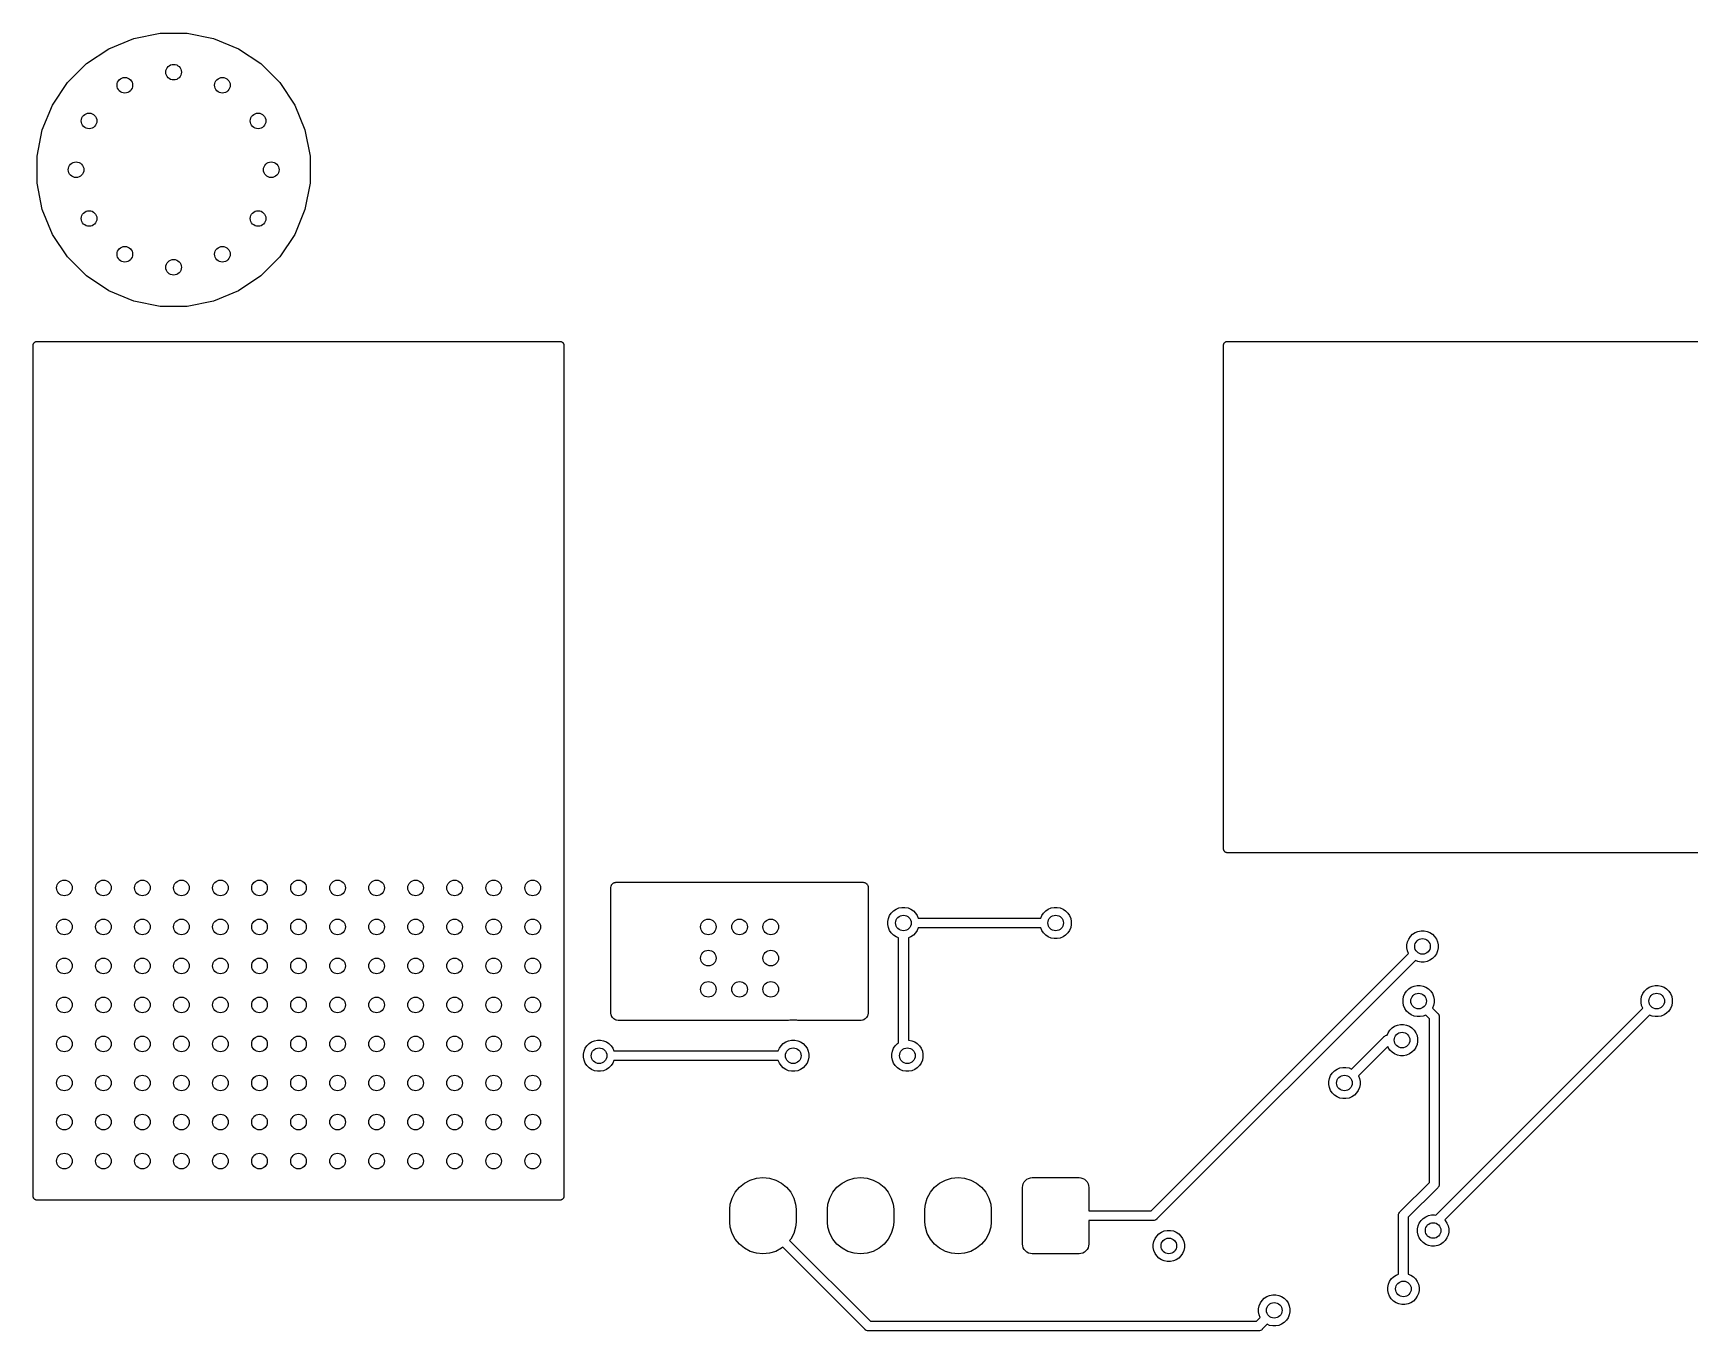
# Model space of a CAD drawing. Extents: x 73.2 to 146.9, y -82.5 to -28.5.
# Drawn here: x 73.2 to 115.65, y -61.75 to -28.5 of the extents above; entities that cross this region are included whole.
import ezdxf

# ---------------------------------------------------------------- set-up
doc = ezdxf.new("R2010")
doc.units = 0
doc.header["$MEASUREMENT"] = 0
doc.layers.add('BLACK', color=7, linetype='CONTINUOUS')

msp = doc.modelspace()

# ---------------------------------------------------------------- linework, layer by layer
at = {"layer": 'BLACK', "linetype": 'CONTINUOUS'}
for p, q in [((75.1421, -28.8983), (75.7791, -28.6345)), ((75.7791, -28.6345), (76.4553, -28.5)), ((76.4553, -28.5), (77.1447, -28.5)), ((77.1447, -28.5), (77.8209, -28.6345)), ((77.8209, -28.6345), (78.4579, -28.8983)), ((74.0814, -29.7689), (74.5689, -29.2814)), ((74.5689, -29.2814), (75.1421, -28.8983)), ((78.4579, -28.8983), (79.0311, -29.2814)), ((79.0311, -29.2814), (79.5186, -29.7689)), ((73.6983, -30.3421), (74.0814, -29.7689)), ((79.5186, -29.7689), (79.9017, -30.3421)), ((73.4345, -30.9791), (73.6983, -30.3421)), ((79.9017, -30.3421), (80.1655, -30.9791)), ((73.3, -31.6553), (73.4345, -30.9791)), ((80.1655, -30.9791), (80.3, -31.6553)), ((73.3, -32.3447), (73.3, -31.6553)), ((80.3, -31.6553), (80.3, -32.3447)), ((73.4345, -33.0209), (73.3, -32.3447)), ((80.3, -32.3447), (80.1655, -33.0209)), ((73.6983, -33.6579), (73.4345, -33.0209)), ((80.1655, -33.0209), (79.9017, -33.6579)), ((74.0814, -34.2311), (73.6983, -33.6579)), ((79.9017, -33.6579), (79.5186, -34.2311)), ((74.5689, -34.7186), (74.0814, -34.2311)), ((79.5186, -34.2311), (79.0311, -34.7186)), ((75.1421, -35.1017), (74.5689, -34.7186)), ((79.0311, -34.7186), (78.4579, -35.1017)), ((75.7791, -35.3655), (75.1421, -35.1017)), ((78.4579, -35.1017), (77.8209, -35.3655)), ((76.4553, -35.5), (75.7791, -35.3655)), ((77.1447, -35.5), (76.4553, -35.5)), ((77.8209, -35.3655), (77.1447, -35.5)), ((73.2, -36.4986), (73.2011, -36.4893)), ((73.2, -36.4993), (73.2, -36.4986)), ((73.2, -36.5), (73.2, -36.4993)), ((73.2, -36.4993), (73.2, -36.4993)), ((73.2, -36.4993), (73.2, -36.4993)), ((73.2, -58.3), (73.2, -36.5)), ((73.2011, -36.4893), (73.202, -36.4799)), ((73.202, -36.4799), (73.2021, -36.4796)), ((73.2021, -36.4796), (73.2022, -36.4792)), ((73.2022, -36.4792), (73.205, -36.4702)), ((73.205, -36.4702), (73.2078, -36.4612)), ((73.2078, -36.4612), (73.208, -36.4609)), ((73.208, -36.4609), (73.2081, -36.4606)), ((73.2081, -36.4606), (73.2126, -36.4523)), ((73.2126, -36.4523), (73.2171, -36.4441)), ((73.2171, -36.4441), (73.2173, -36.4438)), ((73.2173, -36.4438), (73.2175, -36.4435)), ((73.2175, -36.4435), (73.2235, -36.4363)), ((73.2235, -36.4363), (73.2295, -36.429)), ((73.2295, -36.429), (73.2298, -36.4288)), ((73.2298, -36.4288), (73.23, -36.4286)), ((73.23, -36.4286), (73.2373, -36.4227)), ((73.2373, -36.4227), (73.2447, -36.4167)), ((73.2447, -36.4167), (73.245, -36.4165)), ((73.245, -36.4165), (73.2452, -36.4163)), ((73.2452, -36.4163), (73.2535, -36.412)), ((73.2535, -36.412), (73.2619, -36.4075)), ((73.2619, -36.4075), (73.2622, -36.4074)), ((73.2622, -36.4074), (73.2625, -36.4073)), ((73.2625, -36.4073), (73.2715, -36.4046)), ((73.2715, -36.4046), (73.2806, -36.4019)), ((73.2806, -36.4019), (73.2809, -36.4019)), ((73.2809, -36.4019), (73.2813, -36.4018)), ((73.2813, -36.4018), (73.2907, -36.4009)), ((73.2907, -36.4009), (73.3, -36.4)), ((73.3, -36.4), (86.7, -36.4)), ((86.7, -36.4), (86.7007, -36.4)), ((86.7007, -36.4), (86.7007, -36.4)), ((86.7007, -36.4), (86.7007, -36.4)), ((86.7007, -36.4), (86.7014, -36.4)), ((86.7014, -36.4), (86.7107, -36.4011)), ((86.7107, -36.4011), (86.7201, -36.402)), ((86.7201, -36.402), (86.7204, -36.4021)), ((86.7204, -36.4021), (86.7208, -36.4022)), ((86.7208, -36.4022), (86.7298, -36.405)), ((86.7298, -36.405), (86.7388, -36.4078)), ((86.7388, -36.4078), (86.7391, -36.408)), ((86.7391, -36.408), (86.7394, -36.4081)), ((86.7394, -36.4081), (86.7477, -36.4126)), ((86.7477, -36.4126), (86.7559, -36.4171)), ((86.7559, -36.4171), (86.7562, -36.4173)), ((86.7562, -36.4173), (86.7565, -36.4175)), ((86.7565, -36.4175), (86.7637, -36.4235)), ((86.7637, -36.4235), (86.771, -36.4295)), ((86.771, -36.4295), (86.7712, -36.4298)), ((86.7712, -36.4298), (86.7714, -36.43)), ((86.7714, -36.43), (86.7773, -36.4373)), ((86.7773, -36.4373), (86.7833, -36.4447)), ((86.7833, -36.4447), (86.7835, -36.445)), ((86.7835, -36.445), (86.7837, -36.4452)), ((86.7837, -36.4452), (86.788, -36.4535)), ((86.788, -36.4535), (86.7925, -36.4619)), ((86.7925, -36.4619), (86.7926, -36.4622)), ((86.7926, -36.4622), (86.7927, -36.4625)), ((86.7927, -36.4625), (86.7954, -36.4715)), ((86.7954, -36.4715), (86.7981, -36.4806)), ((86.7981, -36.4806), (86.7981, -36.4809)), ((86.7981, -36.4809), (86.7982, -36.4813)), ((86.7982, -36.4813), (86.7991, -36.4907)), ((86.7991, -36.4907), (86.8, -36.5)), ((86.8, -36.5), (86.8, -58.3)), ((103.7, -36.4986), (103.701, -36.4893)), ((103.7, -36.4993), (103.7, -36.4986)), ((103.7, -36.5), (103.7, -36.4993)), ((103.7, -36.4993), (103.7, -36.4993)), ((103.7, -36.4993), (103.7, -36.4993)), ((103.7, -49.4), (103.7, -36.5)), ((103.701, -36.4893), (103.702, -36.4799)), ((103.702, -36.4792), (103.705, -36.4702)), ((103.702, -36.4796), (103.702, -36.4792)), ((103.702, -36.4799), (103.702, -36.4796)), ((103.705, -36.4702), (103.708, -36.4612)), ((103.708, -36.4606), (103.713, -36.4523)), ((103.708, -36.4609), (103.708, -36.4606)), ((103.708, -36.4612), (103.708, -36.4609)), ((103.713, -36.4523), (103.717, -36.4441)), ((103.717, -36.4435), (103.724, -36.4363)), ((103.717, -36.4438), (103.717, -36.4435)), ((103.717, -36.4441), (103.717, -36.4438)), ((103.724, -36.4363), (103.73, -36.429)), ((103.73, -36.4286), (103.737, -36.4227)), ((103.73, -36.4288), (103.73, -36.4286)), ((103.73, -36.429), (103.73, -36.4288)), ((103.737, -36.4227), (103.745, -36.4167)), ((103.745, -36.4163), (103.754, -36.412)), ((103.745, -36.4165), (103.745, -36.4163)), ((103.745, -36.4167), (103.745, -36.4165)), ((103.754, -36.412), (103.762, -36.4075)), ((103.762, -36.4074), (103.763, -36.4073)), ((103.762, -36.4075), (103.762, -36.4074)), ((103.763, -36.4073), (103.772, -36.4046)), ((103.772, -36.4046), (103.781, -36.4019)), ((103.781, -36.4018), (103.791, -36.4009)), ((103.781, -36.4019), (103.781, -36.4018)), ((103.781, -36.4019), (103.781, -36.4019)), ((103.791, -36.4009), (103.8, -36.4)), ((103.8, -36.4), (132.9, -36.4)), ((103.701, -49.4093), (103.7, -49.4)), ((103.702, -49.4187), (103.701, -49.4093)), ((103.702, -49.4191), (103.702, -49.4187)), ((103.702, -49.4194), (103.702, -49.4191)), ((103.705, -49.4285), (103.702, -49.4194)), ((103.707, -49.4375), (103.705, -49.4285)), ((103.707, -49.4378), (103.707, -49.4375)), ((103.708, -49.4381), (103.707, -49.4378)), ((103.712, -49.4465), (103.708, -49.4381)), ((103.716, -49.4548), (103.712, -49.4465)), ((103.717, -49.455), (103.716, -49.4548)), ((103.717, -49.4553), (103.717, -49.455)), ((103.723, -49.4626), (103.717, -49.4553)), ((103.729, -49.47), (103.723, -49.4626)), ((103.729, -49.4702), (103.729, -49.47)), ((103.729, -49.4705), (103.729, -49.4702)), ((103.736, -49.4765), (103.729, -49.4705)), ((103.744, -49.4825), (103.736, -49.4765)), ((103.744, -49.4827), (103.744, -49.4825)), ((103.744, -49.4829), (103.744, -49.4827)), ((103.752, -49.4874), (103.744, -49.4829)), ((103.761, -49.4919), (103.752, -49.4874)), ((103.761, -49.492), (103.761, -49.4919)), ((103.761, -49.4922), (103.761, -49.492)), ((103.77, -49.495), (103.761, -49.4922)), ((103.779, -49.4978), (103.77, -49.495)), ((103.78, -49.4979), (103.779, -49.4978)), ((103.78, -49.498), (103.78, -49.4979)), ((103.789, -49.4989), (103.78, -49.498)), ((103.799, -49.5), (103.789, -49.4989)), ((103.8, -49.5), (103.799, -49.5)), ((103.799, -49.5), (103.799, -49.5)), ((103.799, -49.5), (103.799, -49.5)), ((103.799, -49.5), (103.799, -49.5)), ((117.995, -49.5), (103.8, -49.5)), ((88, -50.4107), (88.0013, -50.3992)), ((88, -50.4124), (88, -50.4107)), ((88, -50.4125), (88, -50.4124)), ((88, -50.4124), (88, -50.4124)), ((88, -50.4124), (88, -50.4124)), ((88, -53.5875), (88, -50.4125)), ((88.0013, -50.3992), (88.0024, -50.3877)), ((88.0024, -50.3877), (88.0079, -50.3602)), ((88.0079, -50.3602), (88.0081, -50.3595)), ((88.0081, -50.3594), (88.0083, -50.3585)), ((88.0081, -50.3595), (88.0081, -50.3594)), ((88.0081, -50.3595), (88.0081, -50.3595)), ((88.0083, -50.3585), (88.0119, -50.3471)), ((88.0119, -50.3471), (88.0154, -50.3358)), ((88.0154, -50.3358), (88.0156, -50.3353)), ((88.0156, -50.3353), (88.0158, -50.3349)), ((88.0158, -50.3349), (88.0215, -50.3245)), ((88.0215, -50.3245), (88.0272, -50.314)), ((88.0272, -50.314), (88.0275, -50.3136)), ((88.0275, -50.3136), (88.0277, -50.3132)), ((88.0277, -50.3132), (88.0354, -50.3041)), ((88.0354, -50.3041), (88.043, -50.2949)), ((88.043, -50.2949), (88.0434, -50.2946)), ((88.0434, -50.2946), (88.0437, -50.2942)), ((88.0437, -50.2942), (88.0529, -50.2868)), ((88.0529, -50.2868), (88.0622, -50.2792)), ((88.0622, -50.2792), (88.0626, -50.279)), ((88.0626, -50.279), (88.063, -50.2787)), ((88.063, -50.2787), (88.0736, -50.2732)), ((88.0736, -50.2732), (88.0841, -50.2676)), ((88.0841, -50.2676), (88.0846, -50.2674)), ((88.0846, -50.2674), (88.085, -50.2672)), ((88.085, -50.2672), (88.0964, -50.2639)), ((88.0964, -50.2639), (88.1078, -50.2604)), ((88.1078, -50.2604), (88.1083, -50.2604)), ((88.1083, -50.2604), (88.1088, -50.2602)), ((88.1088, -50.2602), (88.1206, -50.2592)), ((88.1206, -50.2592), (88.1325, -50.258)), ((88.1325, -50.258), (94.4675, -50.258)), ((94.4675, -50.258), (94.4683, -50.258)), ((94.4683, -50.258), (94.4683, -50.258)), ((94.4683, -50.258), (94.4683, -50.258)), ((94.4683, -50.258), (94.4693, -50.258)), ((94.4693, -50.258), (94.4811, -50.2593)), ((94.4811, -50.2593), (94.493, -50.2606)), ((94.493, -50.2606), (94.4934, -50.2607)), ((94.4934, -50.2607), (94.4939, -50.2608)), ((94.4939, -50.2608), (94.5053, -50.2644)), ((94.5053, -50.2644), (94.5166, -50.2679)), ((94.5166, -50.2679), (94.5171, -50.2681)), ((94.5171, -50.2681), (94.5176, -50.2683)), ((94.5176, -50.2683), (94.528, -50.274)), ((94.528, -50.274), (94.5385, -50.2796)), ((94.5385, -50.2796), (94.5388, -50.28)), ((94.5388, -50.28), (94.5393, -50.2802)), ((94.5393, -50.2802), (94.5484, -50.2878)), ((94.5484, -50.2878), (94.5576, -50.2954)), ((94.5576, -50.2954), (94.5579, -50.2958)), ((94.5579, -50.2958), (94.5583, -50.2961)), ((94.5583, -50.2961), (94.5657, -50.3054)), ((94.5657, -50.3054), (94.5732, -50.3146)), ((94.5732, -50.3146), (94.5735, -50.3151)), ((94.5735, -50.3151), (94.5738, -50.3155)), ((94.5738, -50.3155), (94.5793, -50.326)), ((94.5793, -50.326), (94.5849, -50.3365)), ((94.5849, -50.3365), (94.585, -50.337)), ((94.585, -50.337), (94.5853, -50.3374)), ((94.5853, -50.3374), (94.5886, -50.3487)), ((94.5886, -50.3487), (94.5921, -50.3602)), ((94.5921, -50.3602), (94.5976, -50.3877)), ((94.5976, -50.3877), (94.5979, -50.3895)), ((94.5979, -50.3895), (94.5989, -50.401)), ((94.5989, -50.401), (94.6, -50.4125)), ((94.6, -50.4125), (94.6, -51.1578)), ((95.3105, -50.9455), (95.3833, -50.9154)), ((95.3833, -50.9154), (95.4606, -50.9)), ((95.4606, -50.9), (95.5394, -50.9)), ((95.5394, -50.9), (95.6167, -50.9154)), ((95.6167, -50.9154), (95.6895, -50.9455)), ((99.2105, -50.9455), (99.2833, -50.9154)), ((99.2833, -50.9154), (99.3606, -50.9)), ((99.3606, -50.9), (99.4394, -50.9)), ((99.4394, -50.9), (99.5167, -50.9154)), ((99.5167, -50.9154), (99.5895, -50.9455)), ((94.5976, -51.1826), (94.592, -51.2106)), ((94.592, -51.2106), (94.592, -51.3894)), ((94.5987, -51.1711), (94.5976, -51.1826)), ((94.6, -51.1596), (94.5987, -51.1711)), ((94.6, -51.1578), (94.6, -51.1579)), ((94.6, -51.1579), (94.6, -51.158)), ((94.6, -51.158), (94.6, -51.158)), ((94.6, -51.158), (94.6, -51.1596)), ((95.1, -51.2606), (95.1154, -51.1833)), ((95.1, -51.3394), (95.1, -51.2606)), ((95.1154, -51.4167), (95.1, -51.3394)), ((95.1154, -51.1833), (95.1455, -51.1105)), ((95.1455, -51.1105), (95.1893, -51.045)), ((95.1893, -51.045), (95.245, -50.9893)), ((95.245, -50.9893), (95.3105, -50.9455)), ((95.6895, -50.9455), (95.755, -50.9893)), ((95.755, -50.9893), (95.8107, -51.045)), ((95.8107, -51.045), (95.8545, -51.1105)), ((95.8545, -51.1105), (95.8812, -51.175)), ((95.8812, -51.175), (99.0188, -51.175)), ((99.0188, -51.175), (99.0455, -51.1105)), ((99.0455, -51.1105), (99.0893, -51.045)), ((99.0893, -51.045), (99.145, -50.9893)), ((99.145, -50.9893), (99.2105, -50.9455)), ((99.5895, -50.9455), (99.655, -50.9893)), ((99.655, -50.9893), (99.7107, -51.045)), ((99.7107, -51.045), (99.7545, -51.1105)), ((99.7545, -51.1105), (99.7846, -51.1833)), ((99.7846, -51.1833), (99.8, -51.2606)), ((99.8, -51.3394), (99.7846, -51.4167)), ((99.8, -51.2606), (99.8, -51.3394)), ((94.592, -51.3894), (94.5976, -51.4174)), ((94.5976, -51.4174), (94.5979, -51.4191)), ((94.5979, -51.4191), (94.5989, -51.4307)), ((94.5989, -51.4307), (94.6, -51.4422)), ((94.6, -51.4422), (94.6, -53.5875)), ((95.1455, -51.4895), (95.1154, -51.4167)), ((95.1893, -51.555), (95.1455, -51.4895)), ((95.245, -51.6107), (95.1893, -51.555)), ((95.3105, -51.6545), (95.245, -51.6107)), ((95.375, -51.6812), (95.3105, -51.6545)), ((95.375, -54.3693), (95.375, -51.6812)), ((95.6895, -51.6545), (95.625, -51.6812)), ((95.625, -51.6812), (95.625, -54.3)), ((95.755, -51.6107), (95.6895, -51.6545)), ((95.8107, -51.555), (95.755, -51.6107)), ((95.8545, -51.4895), (95.8107, -51.555)), ((95.8812, -51.425), (95.8545, -51.4895)), ((99.0188, -51.425), (95.8812, -51.425)), ((99.0455, -51.4895), (99.0188, -51.425)), ((99.0893, -51.555), (99.0455, -51.4895)), ((99.145, -51.6107), (99.0893, -51.555)), ((99.2105, -51.6545), (99.145, -51.6107)), ((99.2833, -51.6846), (99.2105, -51.6545)), ((99.3606, -51.7), (99.2833, -51.6846)), ((99.4394, -51.7), (99.3606, -51.7)), ((99.5167, -51.6846), (99.4394, -51.7)), ((99.5895, -51.6545), (99.5167, -51.6846)), ((99.655, -51.6107), (99.5895, -51.6545)), ((99.7107, -51.555), (99.655, -51.6107)), ((99.7545, -51.4895), (99.7107, -51.555)), ((99.7846, -51.4167), (99.7545, -51.4895)), ((108.4, -51.8606), (108.415, -51.7833)), ((108.415, -51.7833), (108.446, -51.7105)), ((108.446, -51.7105), (108.489, -51.645)), ((108.489, -51.645), (108.545, -51.5893)), ((108.545, -51.5893), (108.611, -51.5455)), ((108.611, -51.5455), (108.683, -51.5154)), ((108.683, -51.5154), (108.761, -51.5)), ((108.761, -51.5), (108.839, -51.5)), ((108.839, -51.5), (108.917, -51.5154)), ((108.917, -51.5154), (108.989, -51.5455)), ((108.989, -51.5455), (109.055, -51.5893)), ((109.055, -51.5893), (109.111, -51.645)), ((109.111, -51.645), (109.154, -51.7105)), ((109.154, -51.7105), (109.185, -51.7833)), ((109.185, -51.7833), (109.2, -51.8606)), ((101.848, -58.675), (108.442, -52.0811)), ((108.4, -51.9394), (108.4, -51.8606)), ((108.415, -52.0167), (108.4, -51.9394)), ((108.442, -52.0811), (108.415, -52.0167)), ((109.055, -52.2107), (108.989, -52.2545)), ((109.111, -52.155), (109.055, -52.2107)), ((109.154, -52.0895), (109.111, -52.155)), ((109.185, -52.0167), (109.154, -52.0895)), ((109.2, -51.9394), (109.185, -52.0167)), ((109.2, -51.8606), (109.2, -51.9394)), ((108.619, -52.2579), (101.993, -58.884)), ((108.683, -52.2846), (108.619, -52.2579)), ((108.761, -52.3), (108.683, -52.2846)), ((108.839, -52.3), (108.761, -52.3)), ((108.917, -52.2846), (108.839, -52.3)), ((108.989, -52.2545), (108.917, -52.2846)), ((108.346, -53.1105), (108.389, -53.045)), ((108.389, -53.045), (108.445, -52.9893)), ((108.445, -52.9893), (108.511, -52.9455)), ((108.511, -52.9455), (108.583, -52.9154)), ((108.583, -52.9154), (108.661, -52.9)), ((108.661, -52.9), (108.739, -52.9)), ((108.739, -52.9), (108.817, -52.9154)), ((108.817, -52.9154), (108.889, -52.9455)), ((108.889, -52.9455), (108.955, -52.9893)), ((108.955, -52.9893), (109.011, -53.045)), ((109.011, -53.045), (109.054, -53.1105)), ((114.446, -53.1105), (114.489, -53.045)), ((114.489, -53.045), (114.545, -52.9893)), ((114.545, -52.9893), (114.611, -52.9455)), ((114.611, -52.9455), (114.683, -52.9154)), ((114.683, -52.9154), (114.761, -52.9)), ((114.761, -52.9), (114.839, -52.9)), ((114.839, -52.9), (114.917, -52.9154)), ((114.917, -52.9154), (114.989, -52.9455)), ((114.989, -52.9455), (115.055, -52.9893)), ((115.055, -52.9893), (115.111, -53.045)), ((115.111, -53.045), (115.154, -53.1105)), ((108.3, -53.2606), (108.315, -53.1833)), ((108.3, -53.3394), (108.3, -53.2606)), ((108.315, -53.4167), (108.3, -53.3394)), ((108.315, -53.1833), (108.346, -53.1105)), ((108.346, -53.4895), (108.315, -53.4167)), ((109.054, -53.1105), (109.085, -53.1833)), ((109.085, -53.4167), (109.058, -53.4811)), ((109.058, -53.4811), (109.184, -53.6073)), ((109.085, -53.1833), (109.1, -53.2606)), ((109.1, -53.3394), (109.085, -53.4167)), ((109.1, -53.2606), (109.1, -53.3394)), ((109.138, -58.7849), (114.442, -53.4811)), ((114.4, -53.2606), (114.415, -53.1833)), ((114.4, -53.3394), (114.4, -53.2606)), ((114.415, -53.4167), (114.4, -53.3394)), ((114.415, -53.1833), (114.446, -53.1105)), ((114.442, -53.4811), (114.415, -53.4167)), ((115.154, -53.1105), (115.185, -53.1833)), ((115.185, -53.4167), (115.154, -53.4895)), ((115.185, -53.1833), (115.2, -53.2606)), ((115.2, -53.3394), (115.185, -53.4167)), ((115.2, -53.2606), (115.2, -53.3394)), ((88.0011, -53.599), (88, -53.5875)), ((88.0021, -53.6105), (88.0011, -53.599)), ((88.0024, -53.6123), (88.0021, -53.6105)), ((88.0103, -53.6518), (88.0024, -53.6123)), ((88.0136, -53.6628), (88.0103, -53.6518)), ((88.0169, -53.674), (88.0136, -53.6628)), ((88.0173, -53.6747), (88.0169, -53.674)), ((88.0175, -53.6755), (88.0173, -53.6747)), ((88.0229, -53.6857), (88.0175, -53.6755)), ((88.0283, -53.6961), (88.0229, -53.6857)), ((88.0291, -53.6973), (88.0283, -53.6961)), ((88.0291, -53.6974), (88.0291, -53.6973)), ((88.0293, -53.6975), (88.0291, -53.6974)), ((88.0291, -53.6974), (88.0291, -53.6974)), ((88.0445, -53.7204), (88.0293, -53.6975)), ((88.0519, -53.7294), (88.0445, -53.7204)), ((88.0592, -53.7385), (88.0519, -53.7294)), ((88.0598, -53.739), (88.0592, -53.7385)), ((88.0603, -53.7396), (88.0598, -53.739)), ((88.0692, -53.7469), (88.0603, -53.7396)), ((88.0781, -53.7545), (88.0692, -53.7469)), ((88.0794, -53.7553), (88.0781, -53.7545)), ((88.0796, -53.7555), (88.0794, -53.7553)), ((88.0794, -53.7553), (88.0794, -53.7553)), ((88.0794, -53.7553), (88.0794, -53.7553)), ((88.1025, -53.7707), (88.0796, -53.7555)), ((88.1127, -53.7762), (88.1025, -53.7707)), ((88.1229, -53.7818), (88.1127, -53.7762)), ((88.1236, -53.7821), (88.1229, -53.7818)), ((88.1243, -53.7824), (88.1236, -53.7821)), ((88.1354, -53.7858), (88.1243, -53.7824)), ((88.1465, -53.7893), (88.1354, -53.7858)), ((88.148, -53.7897), (88.1465, -53.7893)), ((88.1482, -53.7897), (88.148, -53.7897)), ((88.148, -53.7897), (88.148, -53.7897)), ((88.148, -53.7897), (88.148, -53.7897)), ((88.1877, -53.7976), (88.1482, -53.7897)), ((88.1992, -53.7987), (88.1877, -53.7976)), ((88.2107, -53.8), (88.1992, -53.7987)), ((88.2124, -53.8), (88.2107, -53.8)), ((88.2125, -53.8), (88.2124, -53.8)), ((88.2124, -53.8), (88.2124, -53.8)), ((88.2124, -53.8), (88.2124, -53.8)), ((92.5328, -53.8), (88.2125, -53.8)), ((92.5443, -53.7989), (92.5328, -53.8)), ((92.5559, -53.7979), (92.5443, -53.7989)), ((92.5575, -53.7976), (92.5559, -53.7979)), ((92.5576, -53.7976), (92.5575, -53.7976)), ((92.5575, -53.7976), (92.5575, -53.7976)), ((92.5575, -53.7976), (92.5575, -53.7976)), ((92.5856, -53.792), (92.5576, -53.7976)), ((92.7644, -53.792), (92.5856, -53.792)), ((92.7924, -53.7976), (92.7644, -53.792)), ((92.8039, -53.7987), (92.7924, -53.7976)), ((92.8154, -53.8), (92.8039, -53.7987)), ((92.817, -53.8), (92.8154, -53.8)), ((92.8171, -53.8), (92.817, -53.8)), ((92.817, -53.8), (92.817, -53.8)), ((92.817, -53.8), (92.817, -53.8)), ((94.3875, -53.8), (92.8171, -53.8)), ((94.399, -53.7989), (94.3875, -53.8)), ((94.4105, -53.7979), (94.399, -53.7989)), ((94.4123, -53.7976), (94.4105, -53.7979)), ((94.4518, -53.7897), (94.4123, -53.7976)), ((94.4628, -53.7864), (94.4518, -53.7897)), ((94.474, -53.7831), (94.4628, -53.7864)), ((94.4747, -53.7827), (94.474, -53.7831)), ((94.4755, -53.7825), (94.4747, -53.7827)), ((94.4857, -53.7771), (94.4755, -53.7825)), ((94.4961, -53.7717), (94.4857, -53.7771)), ((94.4973, -53.7709), (94.4961, -53.7717)), ((94.4974, -53.7709), (94.4973, -53.7709)), ((94.4975, -53.7707), (94.4974, -53.7709)), ((94.4974, -53.7709), (94.4974, -53.7709)), ((94.5204, -53.7555), (94.4975, -53.7707)), ((94.5294, -53.7481), (94.5204, -53.7555)), ((94.5385, -53.7408), (94.5294, -53.7481)), ((94.539, -53.7402), (94.5385, -53.7408)), ((94.5396, -53.7397), (94.539, -53.7402)), ((94.5469, -53.7308), (94.5396, -53.7397)), ((94.5545, -53.7219), (94.5469, -53.7308)), ((94.5553, -53.7206), (94.5545, -53.7219)), ((94.5555, -53.7204), (94.5553, -53.7206)), ((94.5553, -53.7206), (94.5553, -53.7206)), ((94.5553, -53.7206), (94.5553, -53.7206)), ((94.5707, -53.6975), (94.5555, -53.7204)), ((94.5762, -53.6873), (94.5707, -53.6975)), ((94.5818, -53.6771), (94.5762, -53.6873)), ((94.5821, -53.6764), (94.5818, -53.6771)), ((94.5824, -53.6757), (94.5821, -53.6764)), ((94.5858, -53.6646), (94.5824, -53.6757)), ((94.5893, -53.6535), (94.5858, -53.6646)), ((94.5897, -53.652), (94.5893, -53.6535)), ((94.5976, -53.6123), (94.5897, -53.6518)), ((94.5897, -53.6518), (94.5897, -53.652)), ((94.5897, -53.652), (94.5897, -53.652)), ((94.5897, -53.652), (94.5897, -53.652)), ((94.5987, -53.6008), (94.5976, -53.6123)), ((94.6, -53.5893), (94.5987, -53.6008)), ((94.6, -53.5875), (94.6, -53.5876)), ((94.6, -53.5876), (94.6, -53.5876)), ((94.6, -53.5876), (94.6, -53.5876)), ((94.6, -53.5876), (94.6, -53.5893)), ((108.158, -53.9154), (108.236, -53.9)), ((108.236, -53.9), (108.314, -53.9)), ((108.314, -53.9), (108.392, -53.9154)), ((108.389, -53.555), (108.346, -53.4895)), ((108.445, -53.6107), (108.389, -53.555)), ((108.511, -53.6545), (108.445, -53.6107)), ((108.583, -53.6846), (108.511, -53.6545)), ((108.661, -53.7), (108.583, -53.6846)), ((108.739, -53.7), (108.661, -53.7)), ((108.817, -53.6846), (108.739, -53.7)), ((108.881, -53.6579), (108.817, -53.6846)), ((108.975, -53.7518), (108.881, -53.6579)), ((108.975, -57.9482), (108.975, -53.7518)), ((109.184, -53.6073), (109.189, -53.6112)), ((109.189, -53.6112), (109.193, -53.6159)), ((109.193, -53.6159), (109.204, -53.6302)), ((109.204, -53.6302), (109.214, -53.6475)), ((109.214, -53.6475), (109.216, -53.6519)), ((109.216, -53.6519), (109.223, -53.6755)), ((109.223, -53.6755), (109.225, -53.6939)), ((109.225, -53.6939), (109.225, -53.6939)), ((109.225, -53.6939), (109.226, -53.7)), ((109.226, -53.7), (109.225, -53.7061)), ((109.225, -53.7061), (109.225, -57.9939)), ((114.619, -53.6579), (109.368, -58.9093)), ((114.683, -53.6846), (114.619, -53.6579)), ((114.761, -53.7), (114.683, -53.6846)), ((114.839, -53.7), (114.761, -53.7)), ((114.917, -53.6846), (114.839, -53.7)), ((114.989, -53.6545), (114.917, -53.6846)), ((115.055, -53.6107), (114.989, -53.6545)), ((115.111, -53.555), (115.055, -53.6107)), ((115.154, -53.4895), (115.111, -53.555)), ((87.5105, -54.3455), (87.5833, -54.3154)), ((87.5833, -54.3154), (87.6606, -54.3)), ((87.6606, -54.3), (87.7394, -54.3)), ((87.7394, -54.3), (87.8167, -54.3154)), ((87.8167, -54.3154), (87.8895, -54.3455)), ((92.4855, -54.3455), (92.5583, -54.3154)), ((92.5583, -54.3154), (92.6356, -54.3)), ((92.6356, -54.3), (92.7144, -54.3)), ((92.7144, -54.3), (92.7917, -54.3154)), ((92.7917, -54.3154), (92.8645, -54.3455)), ((95.625, -54.3), (95.6394, -54.3)), ((95.6394, -54.3), (95.7167, -54.3154)), ((95.7167, -54.3154), (95.7895, -54.3455)), ((106.981, -55.0421), (107.807, -54.2159)), ((107.807, -54.2159), (107.811, -54.2112)), ((107.811, -54.2112), (107.816, -54.2073)), ((107.816, -54.2073), (107.83, -54.1956)), ((107.83, -54.1956), (107.852, -54.184)), ((107.852, -54.184), (107.854, -54.1833)), ((107.854, -54.1833), (107.875, -54.1768)), ((107.875, -54.1768), (107.894, -54.175)), ((107.894, -54.175), (107.921, -54.1105)), ((107.921, -54.1105), (107.964, -54.045)), ((107.964, -54.045), (108.02, -53.9893)), ((108.02, -53.9893), (108.086, -53.9455)), ((108.086, -53.9455), (108.158, -53.9154)), ((108.392, -53.9154), (108.464, -53.9455)), ((108.464, -53.9455), (108.53, -53.9893)), ((108.53, -53.9893), (108.586, -54.045)), ((108.586, -54.045), (108.629, -54.1105)), ((108.629, -54.1105), (108.66, -54.1833)), ((108.66, -54.1833), (108.675, -54.2606)), ((108.675, -54.2606), (108.675, -54.3394)), ((87.3, -54.6606), (87.3154, -54.5833)), ((87.3, -54.7394), (87.3, -54.6606)), ((87.3154, -54.8167), (87.3, -54.7394)), ((87.3154, -54.5833), (87.3455, -54.5105)), ((87.3455, -54.5105), (87.3893, -54.445)), ((87.3893, -54.445), (87.445, -54.3893)), ((87.445, -54.3893), (87.5105, -54.3455)), ((87.8895, -54.3455), (87.955, -54.3893)), ((87.955, -54.3893), (88.0107, -54.445)), ((88.0107, -54.445), (88.0545, -54.5105)), ((88.0545, -54.5105), (88.0812, -54.575)), ((88.0812, -54.575), (92.2938, -54.575)), ((92.2938, -54.575), (92.3205, -54.5105)), ((92.3205, -54.5105), (92.3643, -54.445)), ((92.3643, -54.445), (92.42, -54.3893)), ((92.42, -54.3893), (92.4855, -54.3455)), ((92.8645, -54.3455), (92.93, -54.3893)), ((92.93, -54.3893), (92.9857, -54.445)), ((92.9857, -54.445), (93.0295, -54.5105)), ((93.0295, -54.5105), (93.0596, -54.5833)), ((93.0596, -54.5833), (93.075, -54.6606)), ((93.075, -54.7394), (93.0596, -54.8167)), ((93.075, -54.6606), (93.075, -54.7394)), ((95.2, -54.6606), (95.2154, -54.5833)), ((95.2, -54.7394), (95.2, -54.6606)), ((95.2154, -54.8167), (95.2, -54.7394)), ((95.2154, -54.5833), (95.2455, -54.5105)), ((95.2455, -54.5105), (95.2893, -54.445)), ((95.2893, -54.445), (95.345, -54.3893)), ((95.345, -54.3893), (95.375, -54.3693)), ((95.7895, -54.3455), (95.855, -54.3893)), ((95.855, -54.3893), (95.9107, -54.445)), ((95.9107, -54.445), (95.9545, -54.5105)), ((95.9545, -54.5105), (95.9846, -54.5833)), ((95.9846, -54.5833), (96, -54.6606)), ((96, -54.7394), (95.9846, -54.8167)), ((96, -54.6606), (96, -54.7394)), ((107.911, -54.466), (107.158, -55.2189)), ((107.921, -54.4895), (107.911, -54.466)), ((107.964, -54.555), (107.921, -54.4895)), ((108.02, -54.6107), (107.964, -54.555)), ((108.086, -54.6545), (108.02, -54.6107)), ((108.158, -54.6846), (108.086, -54.6545)), ((108.236, -54.7), (108.158, -54.6846)), ((108.314, -54.7), (108.236, -54.7)), ((108.392, -54.6846), (108.314, -54.7)), ((108.464, -54.6545), (108.392, -54.6846)), ((108.53, -54.6107), (108.464, -54.6545)), ((108.586, -54.555), (108.53, -54.6107)), ((108.629, -54.4895), (108.586, -54.555)), ((108.66, -54.4167), (108.629, -54.4895)), ((108.675, -54.3394), (108.66, -54.4167)), ((87.3455, -54.8895), (87.3154, -54.8167)), ((87.3893, -54.955), (87.3455, -54.8895)), ((87.445, -55.0107), (87.3893, -54.955)), ((87.5105, -55.0545), (87.445, -55.0107)), ((87.5833, -55.0846), (87.5105, -55.0545)), ((87.6606, -55.1), (87.5833, -55.0846)), ((87.7394, -55.1), (87.6606, -55.1)), ((87.8167, -55.0846), (87.7394, -55.1)), ((87.8895, -55.0545), (87.8167, -55.0846)), ((87.955, -55.0107), (87.8895, -55.0545)), ((88.0107, -54.955), (87.955, -55.0107)), ((88.0545, -54.8895), (88.0107, -54.955)), ((88.0812, -54.825), (88.0545, -54.8895)), ((92.2938, -54.825), (88.0812, -54.825)), ((92.3205, -54.8895), (92.2938, -54.825)), ((92.3643, -54.955), (92.3205, -54.8895)), ((92.42, -55.0107), (92.3643, -54.955)), ((92.4855, -55.0545), (92.42, -55.0107)), ((92.5583, -55.0846), (92.4855, -55.0545)), ((92.6356, -55.1), (92.5583, -55.0846)), ((92.7144, -55.1), (92.6356, -55.1)), ((92.7917, -55.0846), (92.7144, -55.1)), ((92.8645, -55.0545), (92.7917, -55.0846)), ((92.93, -55.0107), (92.8645, -55.0545)), ((92.9857, -54.955), (92.93, -55.0107)), ((93.0295, -54.8895), (92.9857, -54.955)), ((93.0596, -54.8167), (93.0295, -54.8895)), ((95.2455, -54.8895), (95.2154, -54.8167)), ((95.2893, -54.955), (95.2455, -54.8895)), ((95.345, -55.0107), (95.2893, -54.955)), ((95.4105, -55.0545), (95.345, -55.0107)), ((95.4833, -55.0846), (95.4105, -55.0545)), ((95.5606, -55.1), (95.4833, -55.0846)), ((95.6394, -55.1), (95.5606, -55.1)), ((95.7167, -55.0846), (95.6394, -55.1)), ((95.7895, -55.0545), (95.7167, -55.0846)), ((95.855, -55.0107), (95.7895, -55.0545)), ((95.9107, -54.955), (95.855, -55.0107)), ((95.9545, -54.8895), (95.9107, -54.955)), ((95.9846, -54.8167), (95.9545, -54.8895)), ((106.446, -55.2105), (106.489, -55.145)), ((106.489, -55.145), (106.545, -55.0893)), ((106.545, -55.0893), (106.611, -55.0455)), ((106.611, -55.0455), (106.683, -55.0154)), ((106.683, -55.0154), (106.761, -55)), ((106.761, -55), (106.839, -55)), ((106.839, -55), (106.917, -55.0154)), ((106.917, -55.0154), (106.981, -55.0421)), ((106.4, -55.3606), (106.415, -55.2833)), ((106.4, -55.4394), (106.4, -55.3606)), ((106.415, -55.5167), (106.4, -55.4394)), ((106.415, -55.2833), (106.446, -55.2105)), ((106.446, -55.5895), (106.415, -55.5167)), ((106.489, -55.655), (106.446, -55.5895)), ((107.154, -55.5895), (107.111, -55.655)), ((107.185, -55.5167), (107.154, -55.5895)), ((107.158, -55.2189), (107.185, -55.2833)), ((107.185, -55.2833), (107.2, -55.3606)), ((107.2, -55.4394), (107.185, -55.5167)), ((107.2, -55.3606), (107.2, -55.4394)), ((106.545, -55.7107), (106.489, -55.655)), ((106.611, -55.7545), (106.545, -55.7107)), ((106.683, -55.7846), (106.611, -55.7545)), ((106.761, -55.8), (106.683, -55.7846)), ((106.839, -55.8), (106.761, -55.8)), ((106.917, -55.7846), (106.839, -55.8)), ((106.989, -55.7545), (106.917, -55.7846)), ((107.055, -55.7107), (106.989, -55.7545)), ((107.111, -55.655), (107.055, -55.7107)), ((91.1898, -58.2005), (91.2961, -58.0711)), ((91.2961, -58.0711), (91.4255, -57.9648)), ((91.4255, -57.9648), (91.5731, -57.8859)), ((91.5731, -57.8859), (91.7334, -57.8373)), ((91.7334, -57.8373), (91.9, -57.8209)), ((91.9, -57.8209), (92.0666, -57.8373)), ((92.0666, -57.8373), (92.2269, -57.8859)), ((92.2269, -57.8859), (92.3745, -57.9648)), ((92.3745, -57.9648), (92.5039, -58.0711)), ((92.5039, -58.0711), (92.6102, -58.2005)), ((93.6898, -58.2005), (93.7961, -58.0711)), ((93.7961, -58.0711), (93.9255, -57.9648)), ((93.9255, -57.9648), (94.0731, -57.8859)), ((94.0731, -57.8859), (94.2334, -57.8373)), ((94.2334, -57.8373), (94.4, -57.8209)), ((94.4, -57.8209), (94.5666, -57.8373)), ((94.5666, -57.8373), (94.7269, -57.8859)), ((94.7269, -57.8859), (94.8745, -57.9648)), ((94.8745, -57.9648), (95.0039, -58.0711)), ((95.0039, -58.0711), (95.1102, -58.2005)), ((96.1898, -58.2005), (96.2961, -58.0711)), ((96.2961, -58.0711), (96.4255, -57.9648)), ((96.4255, -57.9648), (96.5731, -57.8859)), ((96.5731, -57.8859), (96.7334, -57.8373)), ((96.7334, -57.8373), (96.9, -57.8209)), ((96.9, -57.8209), (97.0666, -57.8373)), ((97.0666, -57.8373), (97.2269, -57.8859)), ((97.2269, -57.8859), (97.3745, -57.9648)), ((97.3745, -57.9648), (97.5039, -58.0711)), ((97.5039, -58.0711), (97.6102, -58.2005)), ((98.55, -58.075), (98.5548, -58.0262)), ((98.55, -59.525), (98.55, -58.075)), ((98.5548, -58.0262), (98.569, -57.9793)), ((98.569, -57.9793), (98.5921, -57.9361)), ((98.5921, -57.9361), (98.6232, -57.8982)), ((98.6232, -57.8982), (98.6611, -57.8671)), ((98.6611, -57.8671), (98.7043, -57.844)), ((98.7043, -57.844), (98.7512, -57.8298)), ((98.7512, -57.8298), (98.8, -57.825)), ((98.8, -57.825), (100, -57.825)), ((100, -57.825), (100.049, -57.8298)), ((100.049, -57.8298), (100.096, -57.844)), ((100.096, -57.844), (100.139, -57.8671)), ((100.139, -57.8671), (100.177, -57.8982)), ((100.177, -57.8982), (100.208, -57.9361)), ((100.208, -57.9361), (100.231, -57.9793)), ((100.231, -57.9793), (100.245, -58.0262)), ((100.245, -58.0262), (100.25, -58.075)), ((100.25, -58.075), (100.25, -58.675)), ((108.227, -58.6963), (108.975, -57.9482)), ((109.184, -58.0927), (108.436, -58.8408)), ((109.189, -58.0888), (109.184, -58.0927)), ((109.193, -58.0841), (109.189, -58.0888)), ((109.204, -58.0698), (109.193, -58.0841)), ((109.193, -58.0841), (109.193, -58.0841)), ((109.216, -58.0481), (109.204, -58.0698)), ((109.219, -58.0394), (109.216, -58.0481)), ((109.223, -58.0245), (109.219, -58.0394)), ((109.225, -58.0061), (109.223, -58.0245)), ((109.225, -57.9939), (109.226, -58)), ((109.226, -58), (109.225, -58.0061)), ((109.225, -58.0061), (109.225, -58.0061)), ((73.2009, -58.3093), (73.2, -58.3)), ((73.2018, -58.3187), (73.2009, -58.3093)), ((73.2019, -58.3191), (73.2018, -58.3187)), ((73.2019, -58.3194), (73.2019, -58.3191)), ((73.2046, -58.3285), (73.2019, -58.3194)), ((73.2073, -58.3375), (73.2046, -58.3285)), ((73.2074, -58.3378), (73.2073, -58.3375)), ((73.2075, -58.3381), (73.2074, -58.3378)), ((73.212, -58.3465), (73.2075, -58.3381)), ((73.2163, -58.3548), (73.212, -58.3465)), ((73.2165, -58.355), (73.2163, -58.3548)), ((73.2167, -58.3553), (73.2165, -58.355)), ((73.2227, -58.3627), (73.2167, -58.3553)), ((73.2286, -58.37), (73.2227, -58.3627)), ((73.2288, -58.3702), (73.2286, -58.37)), ((73.229, -58.3705), (73.2288, -58.3702)), ((73.2363, -58.3765), (73.229, -58.3705)), ((73.2435, -58.3825), (73.2363, -58.3765)), ((73.2438, -58.3827), (73.2435, -58.3825)), ((73.2441, -58.3829), (73.2438, -58.3827)), ((73.2523, -58.3874), (73.2441, -58.3829)), ((73.2606, -58.3919), (73.2523, -58.3874)), ((73.2609, -58.392), (73.2606, -58.3919)), ((73.2612, -58.3922), (73.2609, -58.392)), ((73.2702, -58.395), (73.2612, -58.3922)), ((73.2792, -58.3978), (73.2702, -58.395)), ((73.2796, -58.3979), (73.2792, -58.3978)), ((73.2799, -58.398), (73.2796, -58.3979)), ((73.2893, -58.3989), (73.2799, -58.398)), ((73.2986, -58.4), (73.2893, -58.3989)), ((73.2993, -58.4), (73.2986, -58.4)), ((73.3, -58.4), (73.2993, -58.4)), ((73.2993, -58.4), (73.2993, -58.4)), ((73.2993, -58.4), (73.2993, -58.4)), ((86.7, -58.4), (73.3, -58.4)), ((86.7093, -58.3991), (86.7, -58.4)), ((86.7187, -58.3982), (86.7093, -58.3991)), ((86.7191, -58.3981), (86.7187, -58.3982)), ((86.7194, -58.3981), (86.7191, -58.3981)), ((86.7285, -58.3954), (86.7194, -58.3981)), ((86.7375, -58.3927), (86.7285, -58.3954)), ((86.7378, -58.3926), (86.7375, -58.3927)), ((86.7381, -58.3925), (86.7378, -58.3926)), ((86.7465, -58.388), (86.7381, -58.3925)), ((86.7548, -58.3837), (86.7465, -58.388)), ((86.755, -58.3835), (86.7548, -58.3837)), ((86.7553, -58.3833), (86.755, -58.3835)), ((86.7627, -58.3773), (86.7553, -58.3833)), ((86.77, -58.3714), (86.7627, -58.3773)), ((86.7702, -58.3712), (86.77, -58.3714)), ((86.7705, -58.371), (86.7702, -58.3712)), ((86.7765, -58.3637), (86.7705, -58.371)), ((86.7825, -58.3565), (86.7765, -58.3637)), ((86.7827, -58.3562), (86.7825, -58.3565)), ((86.7829, -58.3559), (86.7827, -58.3562)), ((86.7874, -58.3477), (86.7829, -58.3559)), ((86.7919, -58.3394), (86.7874, -58.3477)), ((86.792, -58.3391), (86.7919, -58.3394)), ((86.7922, -58.3388), (86.792, -58.3391)), ((86.795, -58.3298), (86.7922, -58.3388)), ((86.7978, -58.3208), (86.795, -58.3298)), ((86.7979, -58.3204), (86.7978, -58.3208)), ((86.798, -58.3201), (86.7979, -58.3204)), ((86.7989, -58.3107), (86.798, -58.3201)), ((86.8, -58.3014), (86.7989, -58.3107)), ((86.8, -58.3), (86.8, -58.3007)), ((86.8, -58.3007), (86.8, -58.3007)), ((86.8, -58.3007), (86.8, -58.3007)), ((86.8, -58.3007), (86.8, -58.3014)), ((91.05, -58.6333), (91.0623, -58.5084)), ((91.0623, -58.5084), (91.1109, -58.3481)), ((91.1109, -58.3481), (91.1898, -58.2005)), ((92.6102, -58.2005), (92.6891, -58.3481)), ((92.6891, -58.3481), (92.7377, -58.5084)), ((92.7377, -58.5084), (92.75, -58.6333)), ((93.55, -58.6333), (93.5623, -58.5084)), ((93.5623, -58.5084), (93.6109, -58.3481)), ((93.6109, -58.3481), (93.6898, -58.2005)), ((95.1102, -58.2005), (95.1891, -58.3481)), ((95.1891, -58.3481), (95.2377, -58.5084)), ((95.2377, -58.5084), (95.25, -58.6333)), ((96.05, -58.6333), (96.0623, -58.5084)), ((96.0623, -58.5084), (96.1109, -58.3481)), ((96.1109, -58.3481), (96.1898, -58.2005)), ((97.6102, -58.2005), (97.6891, -58.3481)), ((97.6891, -58.3481), (97.7377, -58.5084)), ((97.7377, -58.5084), (97.75, -58.6333)), ((91.05, -58.9667), (91.05, -58.6333)), ((91.0623, -59.0916), (91.05, -58.9667)), ((92.75, -58.9667), (92.7377, -59.0916)), ((92.75, -58.6333), (92.75, -58.9667)), ((93.55, -58.9667), (93.55, -58.6333)), ((93.5623, -59.0916), (93.55, -58.9667)), ((95.25, -58.9667), (95.2377, -59.0916)), ((95.25, -58.6333), (95.25, -58.9667)), ((96.05, -58.9667), (96.05, -58.6333)), ((96.0623, -59.0916), (96.05, -58.9667)), ((97.75, -58.9667), (97.7377, -59.0916)), ((97.75, -58.6333), (97.75, -58.9667)), ((100.25, -58.675), (101.848, -58.675)), ((101.894, -58.925), (100.25, -58.925)), ((100.25, -58.925), (100.25, -59.525)), ((101.9, -58.9256), (101.894, -58.925)), ((101.906, -58.925), (101.9, -58.9256)), ((101.925, -58.9232), (101.906, -58.925)), ((101.906, -58.925), (101.906, -58.925)), ((101.948, -58.916), (101.925, -58.9232)), ((101.97, -58.9044), (101.948, -58.916)), ((101.989, -58.8888), (101.97, -58.9044)), ((101.993, -58.884), (101.989, -58.8888)), ((108.185, -58.789), (108.186, -58.7829)), ((108.186, -58.7952), (108.185, -58.789)), ((108.186, -58.7829), (108.188, -58.7645)), ((108.186, -58.7829), (108.186, -58.7829)), ((108.186, -60.1032), (108.186, -58.7952)), ((108.188, -58.7645), (108.195, -58.741)), ((108.195, -58.741), (108.207, -58.7193)), ((108.207, -58.7193), (108.222, -58.7002)), ((108.222, -58.7002), (108.227, -58.6963)), ((108.436, -58.8408), (108.436, -60.2938)), ((108.687, -59.0628), (108.718, -58.99)), ((108.718, -58.99), (108.761, -58.9245)), ((108.761, -58.9245), (108.817, -58.8688)), ((108.817, -58.8688), (108.883, -58.825)), ((108.883, -58.825), (108.955, -58.7949)), ((108.955, -58.7949), (109.033, -58.7795)), ((109.033, -58.7795), (109.111, -58.7795)), ((109.111, -58.7795), (109.138, -58.7849)), ((109.368, -58.9093), (109.383, -58.9245)), ((109.383, -58.9245), (109.427, -58.99)), ((109.427, -58.99), (109.457, -59.0628)), ((91.1109, -59.2519), (91.0623, -59.0916)), ((91.1898, -59.3995), (91.1109, -59.2519)), ((91.2961, -59.5289), (91.1898, -59.3995)), ((92.6102, -59.3995), (92.5836, -59.4319)), ((92.6891, -59.2519), (92.6102, -59.3995)), ((92.7377, -59.0916), (92.6891, -59.2519)), ((93.6109, -59.2519), (93.5623, -59.0916)), ((93.6898, -59.3995), (93.6109, -59.2519)), ((93.7961, -59.5289), (93.6898, -59.3995)), ((95.1102, -59.3995), (95.0039, -59.5289)), ((95.1891, -59.2519), (95.1102, -59.3995)), ((95.2377, -59.0916), (95.1891, -59.2519)), ((96.1109, -59.2519), (96.0623, -59.0916)), ((96.1898, -59.3995), (96.1109, -59.2519)), ((96.2961, -59.5289), (96.1898, -59.3995)), ((97.6102, -59.3995), (97.5039, -59.5289)), ((97.6891, -59.2519), (97.6102, -59.3995)), ((97.7377, -59.0916), (97.6891, -59.2519)), ((101.915, -59.4583), (101.946, -59.3855)), ((101.946, -59.3855), (101.989, -59.32)), ((101.989, -59.32), (102.045, -59.2643)), ((102.045, -59.2643), (102.111, -59.2205)), ((102.111, -59.2205), (102.183, -59.1904)), ((102.183, -59.1904), (102.261, -59.175)), ((102.261, -59.175), (102.339, -59.175)), ((102.339, -59.175), (102.417, -59.1904)), ((102.417, -59.1904), (102.489, -59.2205)), ((102.489, -59.2205), (102.555, -59.2643)), ((102.555, -59.2643), (102.611, -59.32)), ((102.611, -59.32), (102.654, -59.3855)), ((102.654, -59.3855), (102.685, -59.4583)), ((108.672, -59.1401), (108.687, -59.0628)), ((108.672, -59.2189), (108.672, -59.1401)), ((108.687, -59.2962), (108.672, -59.2189)), ((108.718, -59.369), (108.687, -59.2962)), ((108.761, -59.4345), (108.718, -59.369)), ((109.427, -59.369), (109.383, -59.4345)), ((109.457, -59.2962), (109.427, -59.369)), ((109.457, -59.0628), (109.472, -59.1401)), ((109.472, -59.2189), (109.457, -59.2962)), ((109.472, -59.1401), (109.472, -59.2189)), ((91.4255, -59.6352), (91.2961, -59.5289)), ((91.5731, -59.7141), (91.4255, -59.6352)), ((91.7334, -59.7627), (91.5731, -59.7141)), ((91.9, -59.7791), (91.7334, -59.7627)), ((92.0666, -59.7627), (91.9, -59.7791)), ((92.2269, -59.7141), (92.0666, -59.7627)), ((92.3745, -59.6352), (92.2269, -59.7141)), ((92.4069, -59.6086), (92.3745, -59.6352)), ((94.5073, -61.7091), (92.4069, -59.6086)), ((92.5836, -59.4319), (94.6518, -61.5)), ((93.9255, -59.6352), (93.7961, -59.5289)), ((94.0731, -59.7141), (93.9255, -59.6352)), ((94.2334, -59.7627), (94.0731, -59.7141)), ((94.4, -59.7791), (94.2334, -59.7627)), ((94.5666, -59.7627), (94.4, -59.7791)), ((94.7269, -59.7141), (94.5666, -59.7627)), ((94.8745, -59.6352), (94.7269, -59.7141)), ((95.0039, -59.5289), (94.8745, -59.6352)), ((96.4255, -59.6352), (96.2961, -59.5289)), ((96.5731, -59.7141), (96.4255, -59.6352)), ((96.7334, -59.7627), (96.5731, -59.7141)), ((96.9, -59.7791), (96.7334, -59.7627)), ((97.0666, -59.7627), (96.9, -59.7791)), ((97.2269, -59.7141), (97.0666, -59.7627)), ((97.3745, -59.6352), (97.2269, -59.7141)), ((97.5039, -59.5289), (97.3745, -59.6352)), ((98.5548, -59.5738), (98.55, -59.525)), ((98.569, -59.6207), (98.5548, -59.5738)), ((98.5921, -59.6639), (98.569, -59.6207)), ((98.6232, -59.7018), (98.5921, -59.6639)), ((98.6611, -59.7329), (98.6232, -59.7018)), ((98.7043, -59.756), (98.6611, -59.7329)), ((98.7512, -59.7702), (98.7043, -59.756)), ((98.8, -59.775), (98.7512, -59.7702)), ((100, -59.775), (98.8, -59.775)), ((100.049, -59.7702), (100, -59.775)), ((100.096, -59.756), (100.049, -59.7702)), ((100.139, -59.7329), (100.096, -59.756)), ((100.177, -59.7018), (100.139, -59.7329)), ((100.208, -59.6639), (100.177, -59.7018)), ((100.231, -59.6207), (100.208, -59.6639)), ((100.245, -59.5738), (100.231, -59.6207)), ((100.25, -59.525), (100.245, -59.5738)), ((101.9, -59.5356), (101.915, -59.4583)), ((101.9, -59.6144), (101.9, -59.5356)), ((101.915, -59.6917), (101.9, -59.6144)), ((101.946, -59.7645), (101.915, -59.6917)), ((101.989, -59.83), (101.946, -59.7645)), ((102.045, -59.8857), (101.989, -59.83)), ((102.611, -59.83), (102.555, -59.8857)), ((102.654, -59.7645), (102.611, -59.83)), ((102.685, -59.6917), (102.654, -59.7645)), ((102.685, -59.4583), (102.7, -59.5356)), ((102.7, -59.6144), (102.685, -59.6917)), ((102.7, -59.5356), (102.7, -59.6144)), ((108.817, -59.4902), (108.761, -59.4345)), ((108.883, -59.534), (108.817, -59.4902)), ((108.955, -59.5641), (108.883, -59.534)), ((109.033, -59.5795), (108.955, -59.5641)), ((109.111, -59.5795), (109.033, -59.5795)), ((109.189, -59.5641), (109.111, -59.5795)), ((109.262, -59.534), (109.189, -59.5641)), ((109.327, -59.4902), (109.262, -59.534)), ((109.383, -59.4345), (109.327, -59.4902)), ((102.111, -59.9295), (102.045, -59.8857)), ((102.183, -59.9596), (102.111, -59.9295)), ((102.261, -59.975), (102.183, -59.9596)), ((102.339, -59.975), (102.261, -59.975)), ((102.417, -59.9596), (102.339, -59.975)), ((102.489, -59.9295), (102.417, -59.9596)), ((102.555, -59.8857), (102.489, -59.9295)), ((108.186, -60.2938), (108.186, -60.1032)), ((108.186, -60.1032), (108.186, -60.1032)), ((107.911, -60.6356), (107.926, -60.5583)), ((107.911, -60.7144), (107.911, -60.6356)), ((107.926, -60.5583), (107.956, -60.4855)), ((107.956, -60.4855), (108, -60.42)), ((108, -60.42), (108.056, -60.3643)), ((108.056, -60.3643), (108.121, -60.3205)), ((108.121, -60.3205), (108.186, -60.2938)), ((108.436, -60.2938), (108.5, -60.3205)), ((108.5, -60.3205), (108.566, -60.3643)), ((108.566, -60.3643), (108.622, -60.42)), ((108.622, -60.42), (108.665, -60.4855)), ((108.665, -60.4855), (108.696, -60.5583)), ((108.696, -60.5583), (108.711, -60.6356)), ((108.711, -60.6356), (108.711, -60.7144)), ((104.6, -61.1856), (104.615, -61.1083)), ((104.615, -61.1083), (104.646, -61.0355)), ((104.646, -61.0355), (104.689, -60.97)), ((104.689, -60.97), (104.745, -60.9143)), ((104.745, -60.9143), (104.811, -60.8705)), ((104.811, -60.8705), (104.883, -60.8404)), ((104.883, -60.8404), (104.961, -60.825)), ((104.961, -60.825), (105.039, -60.825)), ((105.039, -60.825), (105.117, -60.8404)), ((105.117, -60.8404), (105.189, -60.8705)), ((105.189, -60.8705), (105.255, -60.9143)), ((105.255, -60.9143), (105.311, -60.97)), ((105.311, -60.97), (105.354, -61.0355)), ((105.354, -61.0355), (105.385, -61.1083)), ((105.385, -61.1083), (105.4, -61.1856)), ((107.926, -60.7917), (107.911, -60.7144)), ((107.956, -60.8645), (107.926, -60.7917)), ((108, -60.93), (107.956, -60.8645)), ((108.056, -60.9857), (108, -60.93)), ((108.121, -61.0295), (108.056, -60.9857)), ((108.194, -61.0596), (108.121, -61.0295)), ((108.272, -61.075), (108.194, -61.0596)), ((108.35, -61.075), (108.272, -61.075)), ((108.428, -61.0596), (108.35, -61.075)), ((108.5, -61.0295), (108.428, -61.0596)), ((108.566, -60.9857), (108.5, -61.0295)), ((108.622, -60.93), (108.566, -60.9857)), ((108.665, -60.8645), (108.622, -60.93)), ((108.696, -60.7917), (108.665, -60.8645)), ((108.711, -60.7144), (108.696, -60.7917)), ((94.6518, -61.5), (104.548, -61.5)), ((104.548, -61.5), (104.642, -61.4062)), ((104.6, -61.2644), (104.6, -61.1856)), ((104.615, -61.3417), (104.6, -61.2644)), ((104.642, -61.4062), (104.615, -61.3417)), ((105.255, -61.5357), (105.189, -61.5795)), ((105.311, -61.48), (105.255, -61.5357)), ((105.354, -61.4145), (105.311, -61.48)), ((105.385, -61.3417), (105.354, -61.4145)), ((105.4, -61.2644), (105.385, -61.3417)), ((105.4, -61.1856), (105.4, -61.2644)), ((94.5112, -61.7138), (94.5073, -61.7091)), ((94.516, -61.7177), (94.5112, -61.7138)), ((94.5277, -61.7274), (94.516, -61.7177)), ((94.516, -61.7177), (94.516, -61.7177)), ((94.5302, -61.7294), (94.5277, -61.7274)), ((94.5519, -61.7411), (94.5302, -61.7294)), ((94.5755, -61.7482), (94.5519, -61.7411)), ((94.5939, -61.75), (94.5755, -61.7482)), ((94.6, -61.7506), (94.5939, -61.75)), ((94.5939, -61.75), (94.5939, -61.75)), ((94.6061, -61.75), (94.6, -61.7506)), ((104.594, -61.75), (94.6061, -61.75)), ((104.6, -61.7506), (104.594, -61.75)), ((104.606, -61.75), (104.6, -61.7506)), ((104.625, -61.7482), (104.606, -61.75)), ((104.606, -61.75), (104.606, -61.75)), ((104.648, -61.7411), (104.625, -61.7482)), ((104.67, -61.7294), (104.648, -61.7411)), ((104.689, -61.7138), (104.67, -61.7294)), ((104.693, -61.7091), (104.689, -61.7138)), ((104.819, -61.5829), (104.693, -61.7091)), ((104.883, -61.6096), (104.819, -61.5829)), ((104.961, -61.625), (104.883, -61.6096)), ((105.039, -61.625), (104.961, -61.625)), ((105.117, -61.6096), (105.039, -61.625)), ((105.189, -61.5795), (105.117, -61.6096))]:
    msp.add_line(p, q, dxfattribs=at)
at = {"layer": 'BLACK'}
for centre in [(75.55, -29.8349), (76.8, -29.5), (78.05, -29.8349), (74.6349, -30.75), (78.9651, -30.75), (74.3, -32), (79.3, -32), (74.6349, -33.25), (78.9651, -33.25), (75.55, -34.1651), (76.8, -34.5), (78.05, -34.1651), (74, -50.4), (75, -50.4), (76, -50.4), (77, -50.4), (78, -50.4), (79, -50.4), (80, -50.4), (81, -50.4), (82, -50.4), (83, -50.4), (84, -50.4), (85, -50.4), (86, -50.4), (74, -51.4), (75, -51.4), (76, -51.4), (77, -51.4), (78, -51.4), (79, -51.4), (80, -51.4), (81, -51.4), (82, -51.4), (83, -51.4), (84, -51.4), (85, -51.4), (86, -51.4), (90.5, -51.4), (91.3, -51.4), (92.1, -51.4), (95.5, -51.3), (99.4, -51.3), (108.8, -51.9), (74, -52.4), (75, -52.4), (76, -52.4), (77, -52.4), (78, -52.4), (79, -52.4), (80, -52.4), (81, -52.4), (82, -52.4), (83, -52.4), (84, -52.4), (85, -52.4), (86, -52.4), (90.5, -52.2), (92.1, -52.2), (90.5, -53), (91.3, -53), (92.1, -53), (74, -53.4), (75, -53.4), (76, -53.4), (77, -53.4), (78, -53.4), (79, -53.4), (80, -53.4), (81, -53.4), (82, -53.4), (83, -53.4), (84, -53.4), (85, -53.4), (86, -53.4), (108.7, -53.3), (114.8, -53.3), (74, -54.4), (75, -54.4), (76, -54.4), (77, -54.4), (78, -54.4), (79, -54.4), (80, -54.4), (81, -54.4), (82, -54.4), (83, -54.4), (84, -54.4), (85, -54.4), (86, -54.4), (108.275, -54.3), (87.7, -54.7), (92.675, -54.7), (95.6, -54.7), (74, -55.4), (75, -55.4), (76, -55.4), (77, -55.4), (78, -55.4), (79, -55.4), (80, -55.4), (81, -55.4), (82, -55.4), (83, -55.4), (84, -55.4), (85, -55.4), (86, -55.4), (106.8, -55.4), (74, -56.4), (75, -56.4), (76, -56.4), (77, -56.4), (78, -56.4), (79, -56.4), (80, -56.4), (81, -56.4), (82, -56.4), (83, -56.4), (84, -56.4), (85, -56.4), (86, -56.4), (74, -57.4), (75, -57.4), (76, -57.4), (77, -57.4), (78, -57.4), (79, -57.4), (80, -57.4), (81, -57.4), (82, -57.4), (83, -57.4), (84, -57.4), (85, -57.4), (86, -57.4), (109.072, -59.1795), (102.3, -59.575), (108.311, -60.675), (105, -61.225)]:
    msp.add_circle(centre, 0.2, dxfattribs=at)

doc.saveas('drawing.dxf')
